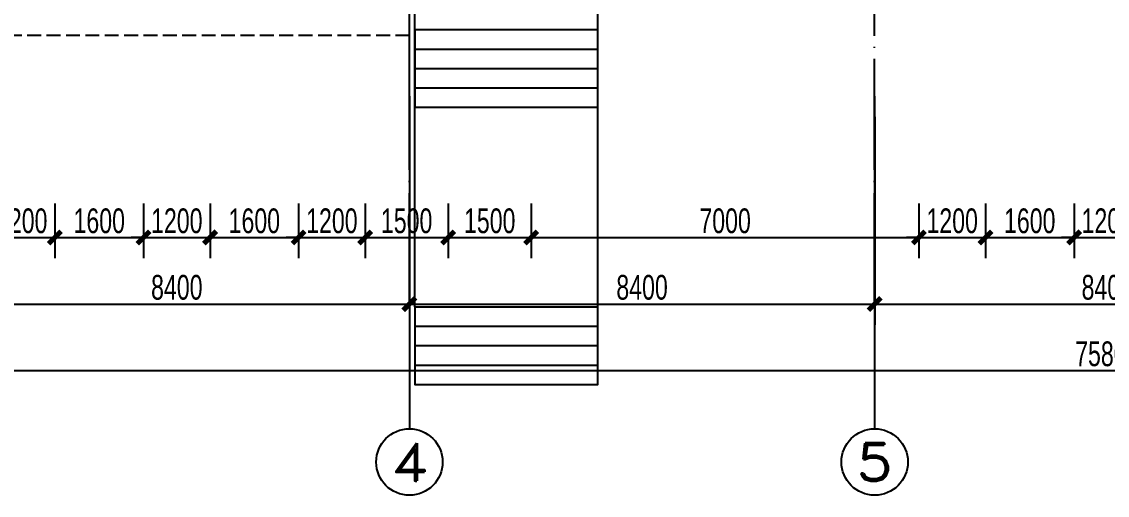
# Model space of a CAD drawing. Extents: x 1821501 to 1914341, y 446160 to 501460.
# Drawn here: x 1849641 to 1869241, y 447410 to 455952 of the extents above; entities that cross this region are included whole.
import ezdxf
from ezdxf.enums import TextEntityAlignment as Align

# ---------------------------------------------------------------- set-up
doc = ezdxf.new("R2010")
doc.units = 0
doc.header["$LTSCALE"] = 1000
doc.linetypes.add('11#平面图$0$DASH', pattern=[0.35, 0.25, -0.1])
doc.linetypes.add('11#平面图$0$DOTE', pattern=[2.42, 2, -0.2, 0.02, -0.2])
doc.layers.get('0').update_dxf_attribs({"linetype": 'CONTINUOUS'})
doc.layers.get('Defpoints').update_dxf_attribs({"linetype": 'CONTINUOUS'})
for name, color, linetype in [('11#平面图$0$A-Anno-Dims', 3, 'CONTINUOUS'), ('11#平面图$0$A-Anno-Note', 241, 'CONTINUOUS'), ('11#平面图$0$A-Grid', 222, '11#平面图$0$DOTE'), ('11#平面图$0$A-Grid-Iden', 11, 'CONTINUOUS'), ('11#平面图$0$A-Roof', 131, 'CONTINUOUS'), ('AXIS_TEXT', 7, 'CONTINUOUS')]:
    doc.layers.add(name, color=color, linetype=linetype)
doc.styles.add('11#平面图$0$_TCH_AXIS', font='ROMAND', dxfattribs={"width": 0.7, "height": 5, "bigfont": 'JZFZ_CNB'})
doc.styles.add('11#平面图$0$_TCH_DIM_T3', font='JZFZ_ENA', dxfattribs={"width": 0.7, "bigfont": 'JZFZ_CNB'})
doc.styles.add('COMPLEX', font='COMPLEX')
doc.dimstyles.new('11#平面图$0$_TCH_ARCH&&150', dxfattribs={"dimtxt": 446.25, "dimasz": 225, "dimexe": 375, "dimexo": 375, "dimgap": 75, "dimtad": 1, "dimdec": 0, "dimzin": 0, "dimdsep": 46, "dimtxsty": '11#平面图$0$_TCH_DIM_T3', "dimblk": '11#平面图$0$_ArchTick', "dimcen": 0.09, "dimclrt": 7, "dimazin": 2, "dimtfac": 1, "dimtdec": 0, "dimtix": 1, "dimtmove": 2, "dimatfit": 3, "dimtolj": 1, "dimtzin": 0, "dimarcsym": 0})

# ---------------------------------------------------------------- blocks, each defined once
blk = doc.blocks.new('11#平面图$0$_ArchTick')
at = {"color": 0, "linetype": 'ByBlock', "const_width": 0.4}
blk.add_lwpolyline([(-0.5, -0.5), (0.5, 0.5)], dxfattribs=at)
blk = doc.blocks.new('*D320')
at = {"layer": '11#平面图$0$A-Grid-Iden', "color": 0, "lineweight": -2, "transparency": 16777216}
for p, q in [((1848241, 454235), (1848241, 450485)), ((1856641, 454235), (1856641, 450485)), ((1848241, 450860), (1856641, 450860))]:
    blk.add_line(p, q, dxfattribs=at)
at = {"layer": 'Defpoints', "color": 0, "transparency": 16777216}
for p in [(1848241, 454610), (1856641, 454610), (1856641, 450860)]:
    blk.add_point(p, dxfattribs=at)
at = {"layer": '11#平面图$0$A-Grid-Iden', "color": 0, "lineweight": -2, "transparency": 16777216, "xscale": 225, "yscale": 225, "zscale": 225, "rotation": 180}
blk.add_blockref('11#平面图$0$_ArchTick', (1848241, 450860), dxfattribs=at)
at = {"layer": '11#平面图$0$A-Grid-Iden', "color": 0, "lineweight": -2, "transparency": 16777216, "xscale": 225, "yscale": 225, "zscale": 225}
blk.add_blockref('11#平面图$0$_ArchTick', (1856641, 450860), dxfattribs=at)
at = {"layer": '11#平面图$0$A-Grid-Iden', "color": 7, "transparency": 16777216, "insert": (1852441, 451159), "char_height": 446.2, "attachment_point": 5, "style": '11#平面图$0$_TCH_DIM_T3'}
blk.add_mtext('\\A1;8400', dxfattribs=at)
blk = doc.blocks.new('*D321')
at = {"layer": '11#平面图$0$A-Grid-Iden', "color": 0, "lineweight": -2, "transparency": 16777216}
for p, q in [((1856641, 454235), (1856641, 450485)), ((1865041, 454235), (1865041, 450485)), ((1856641, 450860), (1865041, 450860))]:
    blk.add_line(p, q, dxfattribs=at)
at = {"layer": 'Defpoints', "color": 0, "transparency": 16777216}
for p in [(1856641, 454610), (1865041, 454610), (1865041, 450860)]:
    blk.add_point(p, dxfattribs=at)
at = {"layer": '11#平面图$0$A-Grid-Iden', "color": 0, "lineweight": -2, "transparency": 16777216, "xscale": 225, "yscale": 225, "zscale": 225, "rotation": 180}
blk.add_blockref('11#平面图$0$_ArchTick', (1856641, 450860), dxfattribs=at)
at = {"layer": '11#平面图$0$A-Grid-Iden', "color": 0, "lineweight": -2, "transparency": 16777216, "xscale": 225, "yscale": 225, "zscale": 225}
blk.add_blockref('11#平面图$0$_ArchTick', (1865041, 450860), dxfattribs=at)
at = {"layer": '11#平面图$0$A-Grid-Iden', "color": 7, "transparency": 16777216, "insert": (1860841, 451159), "char_height": 446.2, "attachment_point": 5, "style": '11#平面图$0$_TCH_DIM_T3'}
blk.add_mtext('\\A1;8400', dxfattribs=at)
blk = doc.blocks.new('*D322')
at = {"layer": '11#平面图$0$A-Grid-Iden', "color": 0, "lineweight": -2, "transparency": 16777216}
for p, q in [((1865041, 454235), (1865041, 450485)), ((1873441, 454235), (1873441, 450485)), ((1865041, 450860), (1873441, 450860))]:
    blk.add_line(p, q, dxfattribs=at)
at = {"layer": 'Defpoints', "color": 0, "transparency": 16777216}
for p in [(1865041, 454610), (1873441, 454610), (1873441, 450860)]:
    blk.add_point(p, dxfattribs=at)
at = {"layer": '11#平面图$0$A-Grid-Iden', "color": 0, "lineweight": -2, "transparency": 16777216, "xscale": 225, "yscale": 225, "zscale": 225, "rotation": 180}
blk.add_blockref('11#平面图$0$_ArchTick', (1865041, 450860), dxfattribs=at)
at = {"layer": '11#平面图$0$A-Grid-Iden', "color": 0, "lineweight": -2, "transparency": 16777216, "xscale": 225, "yscale": 225, "zscale": 225}
blk.add_blockref('11#平面图$0$_ArchTick', (1873441, 450860), dxfattribs=at)
at = {"layer": '11#平面图$0$A-Grid-Iden', "color": 7, "transparency": 16777216, "insert": (1869241, 451159), "char_height": 446.2, "attachment_point": 5, "style": '11#平面图$0$_TCH_DIM_T3'}
blk.add_mtext('\\A1;8400', dxfattribs=at)
blk = doc.blocks.new('*D328')
at = {"layer": '11#平面图$0$A-Grid-Iden', "color": 0, "lineweight": -2, "transparency": 16777216}
for p, q in [((1831341, 454235), (1831341, 449285)), ((1907141, 454235), (1907141, 449285)), ((1831341, 449660), (1907141, 449660))]:
    blk.add_line(p, q, dxfattribs=at)
at = {"layer": 'Defpoints', "color": 0, "transparency": 16777216}
for p in [(1831341, 454610), (1907141, 454610), (1907141, 449660)]:
    blk.add_point(p, dxfattribs=at)
at = {"layer": '11#平面图$0$A-Grid-Iden', "color": 0, "lineweight": -2, "transparency": 16777216, "xscale": 225, "yscale": 225, "zscale": 225, "rotation": 180}
blk.add_blockref('11#平面图$0$_ArchTick', (1831341, 449660), dxfattribs=at)
at = {"layer": '11#平面图$0$A-Grid-Iden', "color": 0, "lineweight": -2, "transparency": 16777216, "xscale": 225, "yscale": 225, "zscale": 225}
blk.add_blockref('11#平面图$0$_ArchTick', (1907141, 449660), dxfattribs=at)
at = {"layer": '11#平面图$0$A-Grid-Iden', "color": 7, "transparency": 16777216, "insert": (1869241, 449959), "char_height": 446.2, "attachment_point": 5, "style": '11#平面图$0$_TCH_DIM_T3'}
blk.add_mtext('\\A1;75800', dxfattribs=at)
blk = doc.blocks.new('_AXISO')
blk.add_circle((0, 0), 0.5)
at = {"layer": 'AXIS_TEXT', "style": 'COMPLEX', "width": 1.041667}
blk.add_attdef('A', text='', height=0.56, dxfattribs=at).set_placement((-0.25, -0.28), (0.25, -0.28), align=Align.FIT)
blk = doc.blocks.new('*D132')
at = {"layer": '11#平面图$0$A-Anno-Dims', "color": 0, "lineweight": -2, "transparency": 16777216}
for p, q in [((20659, 986), (20659, 0)), ((21859, 986), (21859, 0)), ((20659, 375), (20434, 375)), ((20659, 375), (21859, 375)), ((21859, 375), (22084, 375))]:
    blk.add_line(p, q, dxfattribs=at)
at = {"layer": 'Defpoints', "color": 0, "transparency": 16777216}
for p in [(20659, 1361), (21859, 1361), (21859, 375)]:
    blk.add_point(p, dxfattribs=at)
at = {"layer": '11#平面图$0$A-Anno-Dims', "color": 0, "lineweight": -2, "transparency": 16777216, "xscale": 225, "yscale": 225, "zscale": 225}
blk.add_blockref('11#平面图$0$_ArchTick', (20659, 375), dxfattribs=at)
at = {"layer": '11#平面图$0$A-Anno-Dims', "color": 0, "lineweight": -2, "transparency": 16777216, "xscale": 225, "yscale": 225, "zscale": 225, "rotation": 180}
blk.add_blockref('11#平面图$0$_ArchTick', (21859, 375), dxfattribs=at)
at = {"layer": '11#平面图$0$A-Anno-Dims', "color": 7, "transparency": 16777216, "insert": (21259, 673), "char_height": 446.2, "attachment_point": 5, "style": '11#平面图$0$_TCH_DIM_T3'}
blk.add_mtext('\\A1;1200', dxfattribs=at)
blk = doc.blocks.new('*D133')
at = {"layer": '11#平面图$0$A-Anno-Dims', "color": 0, "lineweight": -2, "transparency": 16777216}
for p, q in [((21859, 986), (21859, 0)), ((23459, 986), (23459, 0)), ((21859, 375), (23459, 375))]:
    blk.add_line(p, q, dxfattribs=at)
at = {"layer": 'Defpoints', "color": 0, "transparency": 16777216}
for p in [(21859, 1361), (23459, 1361), (23459, 375)]:
    blk.add_point(p, dxfattribs=at)
at = {"layer": '11#平面图$0$A-Anno-Dims', "color": 0, "lineweight": -2, "transparency": 16777216, "xscale": 225, "yscale": 225, "zscale": 225, "rotation": 180}
blk.add_blockref('11#平面图$0$_ArchTick', (21859, 375), dxfattribs=at)
at = {"layer": '11#平面图$0$A-Anno-Dims', "color": 0, "lineweight": -2, "transparency": 16777216, "xscale": 225, "yscale": 225, "zscale": 225}
blk.add_blockref('11#平面图$0$_ArchTick', (23459, 375), dxfattribs=at)
at = {"layer": '11#平面图$0$A-Anno-Dims', "color": 7, "transparency": 16777216, "insert": (22659, 673), "char_height": 446.2, "attachment_point": 5, "style": '11#平面图$0$_TCH_DIM_T3'}
blk.add_mtext('\\A1;1600', dxfattribs=at)
blk = doc.blocks.new('*D134')
at = {"layer": '11#平面图$0$A-Anno-Dims', "color": 0, "lineweight": -2, "transparency": 16777216}
for p, q in [((23459, 986), (23459, 0)), ((24659, 986), (24659, 0)), ((23459, 375), (23234, 375)), ((23459, 375), (24659, 375)), ((24659, 375), (24884, 375))]:
    blk.add_line(p, q, dxfattribs=at)
at = {"layer": 'Defpoints', "color": 0, "transparency": 16777216}
for p in [(23459, 1361), (24659, 1361), (24659, 375)]:
    blk.add_point(p, dxfattribs=at)
at = {"layer": '11#平面图$0$A-Anno-Dims', "color": 0, "lineweight": -2, "transparency": 16777216, "xscale": 225, "yscale": 225, "zscale": 225}
blk.add_blockref('11#平面图$0$_ArchTick', (23459, 375), dxfattribs=at)
at = {"layer": '11#平面图$0$A-Anno-Dims', "color": 0, "lineweight": -2, "transparency": 16777216, "xscale": 225, "yscale": 225, "zscale": 225, "rotation": 180}
blk.add_blockref('11#平面图$0$_ArchTick', (24659, 375), dxfattribs=at)
at = {"layer": '11#平面图$0$A-Anno-Dims', "color": 7, "transparency": 16777216, "insert": (24059, 673), "char_height": 446.2, "attachment_point": 5, "style": '11#平面图$0$_TCH_DIM_T3'}
blk.add_mtext('\\A1;1200', dxfattribs=at)
blk = doc.blocks.new('*D135')
at = {"layer": '11#平面图$0$A-Anno-Dims', "color": 0, "lineweight": -2, "transparency": 16777216}
for p, q in [((24659, 986), (24659, 0)), ((26259, 986), (26259, 0)), ((24659, 375), (26259, 375))]:
    blk.add_line(p, q, dxfattribs=at)
at = {"layer": 'Defpoints', "color": 0, "transparency": 16777216}
for p in [(24659, 1361), (26259, 1361), (26259, 375)]:
    blk.add_point(p, dxfattribs=at)
at = {"layer": '11#平面图$0$A-Anno-Dims', "color": 0, "lineweight": -2, "transparency": 16777216, "xscale": 225, "yscale": 225, "zscale": 225, "rotation": 180}
blk.add_blockref('11#平面图$0$_ArchTick', (24659, 375), dxfattribs=at)
at = {"layer": '11#平面图$0$A-Anno-Dims', "color": 0, "lineweight": -2, "transparency": 16777216, "xscale": 225, "yscale": 225, "zscale": 225}
blk.add_blockref('11#平面图$0$_ArchTick', (26259, 375), dxfattribs=at)
at = {"layer": '11#平面图$0$A-Anno-Dims', "color": 7, "transparency": 16777216, "insert": (25459, 673), "char_height": 446.2, "attachment_point": 5, "style": '11#平面图$0$_TCH_DIM_T3'}
blk.add_mtext('\\A1;1600', dxfattribs=at)
blk = doc.blocks.new('*D136')
at = {"layer": '11#平面图$0$A-Anno-Dims', "color": 0, "lineweight": -2, "transparency": 16777216}
for p, q in [((26259, 986), (26259, 0)), ((27459, 986), (27459, 0)), ((26259, 375), (26034, 375)), ((26259, 375), (27459, 375)), ((27459, 375), (27684, 375))]:
    blk.add_line(p, q, dxfattribs=at)
at = {"layer": 'Defpoints', "color": 0, "transparency": 16777216}
for p in [(26259, 1361), (27459, 1361), (27459, 375)]:
    blk.add_point(p, dxfattribs=at)
at = {"layer": '11#平面图$0$A-Anno-Dims', "color": 0, "lineweight": -2, "transparency": 16777216, "xscale": 225, "yscale": 225, "zscale": 225}
blk.add_blockref('11#平面图$0$_ArchTick', (26259, 375), dxfattribs=at)
at = {"layer": '11#平面图$0$A-Anno-Dims', "color": 0, "lineweight": -2, "transparency": 16777216, "xscale": 225, "yscale": 225, "zscale": 225, "rotation": 180}
blk.add_blockref('11#平面图$0$_ArchTick', (27459, 375), dxfattribs=at)
at = {"layer": '11#平面图$0$A-Anno-Dims', "color": 7, "transparency": 16777216, "insert": (26859, 673), "char_height": 446.2, "attachment_point": 5, "style": '11#平面图$0$_TCH_DIM_T3'}
blk.add_mtext('\\A1;1200', dxfattribs=at)
blk = doc.blocks.new('*D137')
at = {"layer": '11#平面图$0$A-Anno-Dims', "color": 0, "lineweight": -2, "transparency": 16777216}
for p, q in [((27459, 986), (27459, 0)), ((28959, 986), (28959, 0)), ((27459, 375), (28959, 375))]:
    blk.add_line(p, q, dxfattribs=at)
at = {"layer": 'Defpoints', "color": 0, "transparency": 16777216}
for p in [(27459, 1361), (28959, 1361), (28959, 375)]:
    blk.add_point(p, dxfattribs=at)
at = {"layer": '11#平面图$0$A-Anno-Dims', "color": 0, "lineweight": -2, "transparency": 16777216, "xscale": 225, "yscale": 225, "zscale": 225, "rotation": 180}
blk.add_blockref('11#平面图$0$_ArchTick', (27459, 375), dxfattribs=at)
at = {"layer": '11#平面图$0$A-Anno-Dims', "color": 0, "lineweight": -2, "transparency": 16777216, "xscale": 225, "yscale": 225, "zscale": 225}
blk.add_blockref('11#平面图$0$_ArchTick', (28959, 375), dxfattribs=at)
at = {"layer": '11#平面图$0$A-Anno-Dims', "color": 7, "transparency": 16777216, "insert": (28209, 673), "char_height": 446.2, "attachment_point": 5, "style": '11#平面图$0$_TCH_DIM_T3'}
blk.add_mtext('\\A1;1500', dxfattribs=at)
blk = doc.blocks.new('*D138')
at = {"layer": '11#平面图$0$A-Anno-Dims', "color": 0, "lineweight": -2, "transparency": 16777216}
for p, q in [((28959, 986), (28959, 0)), ((30459, 986), (30459, 0)), ((28959, 375), (30459, 375))]:
    blk.add_line(p, q, dxfattribs=at)
at = {"layer": 'Defpoints', "color": 0, "transparency": 16777216}
for p in [(28959, 1361), (30459, 1361), (30459, 375)]:
    blk.add_point(p, dxfattribs=at)
at = {"layer": '11#平面图$0$A-Anno-Dims', "color": 0, "lineweight": -2, "transparency": 16777216, "xscale": 225, "yscale": 225, "zscale": 225, "rotation": 180}
blk.add_blockref('11#平面图$0$_ArchTick', (28959, 375), dxfattribs=at)
at = {"layer": '11#平面图$0$A-Anno-Dims', "color": 0, "lineweight": -2, "transparency": 16777216, "xscale": 225, "yscale": 225, "zscale": 225}
blk.add_blockref('11#平面图$0$_ArchTick', (30459, 375), dxfattribs=at)
at = {"layer": '11#平面图$0$A-Anno-Dims', "color": 7, "transparency": 16777216, "insert": (29709, 673), "char_height": 446.2, "attachment_point": 5, "style": '11#平面图$0$_TCH_DIM_T3'}
blk.add_mtext('\\A1;1500', dxfattribs=at)
blk = doc.blocks.new('*D139')
at = {"layer": '11#平面图$0$A-Anno-Dims', "color": 0, "lineweight": -2, "transparency": 16777216}
for p, q in [((30459, 986), (30459, 0)), ((37459, 986), (37459, 0)), ((30459, 375), (37459, 375))]:
    blk.add_line(p, q, dxfattribs=at)
at = {"layer": 'Defpoints', "color": 0, "transparency": 16777216}
for p in [(30459, 1361), (37459, 1361), (37459, 375)]:
    blk.add_point(p, dxfattribs=at)
at = {"layer": '11#平面图$0$A-Anno-Dims', "color": 0, "lineweight": -2, "transparency": 16777216, "xscale": 225, "yscale": 225, "zscale": 225, "rotation": 180}
blk.add_blockref('11#平面图$0$_ArchTick', (30459, 375), dxfattribs=at)
at = {"layer": '11#平面图$0$A-Anno-Dims', "color": 0, "lineweight": -2, "transparency": 16777216, "xscale": 225, "yscale": 225, "zscale": 225}
blk.add_blockref('11#平面图$0$_ArchTick', (37459, 375), dxfattribs=at)
at = {"layer": '11#平面图$0$A-Anno-Dims', "color": 7, "transparency": 16777216, "insert": (33959, 673), "char_height": 446.2, "attachment_point": 5, "style": '11#平面图$0$_TCH_DIM_T3'}
blk.add_mtext('\\A1;7000', dxfattribs=at)
blk = doc.blocks.new('*D140')
at = {"layer": '11#平面图$0$A-Anno-Dims', "color": 0, "lineweight": -2, "transparency": 16777216}
for p, q in [((37459, 986), (37459, 0)), ((38659, 986), (38659, 0)), ((37459, 375), (37234, 375)), ((37459, 375), (38659, 375)), ((38659, 375), (38884, 375))]:
    blk.add_line(p, q, dxfattribs=at)
at = {"layer": 'Defpoints', "color": 0, "transparency": 16777216}
for p in [(37459, 1361), (38659, 1361), (38659, 375)]:
    blk.add_point(p, dxfattribs=at)
at = {"layer": '11#平面图$0$A-Anno-Dims', "color": 0, "lineweight": -2, "transparency": 16777216, "xscale": 225, "yscale": 225, "zscale": 225}
blk.add_blockref('11#平面图$0$_ArchTick', (37459, 375), dxfattribs=at)
at = {"layer": '11#平面图$0$A-Anno-Dims', "color": 0, "lineweight": -2, "transparency": 16777216, "xscale": 225, "yscale": 225, "zscale": 225, "rotation": 180}
blk.add_blockref('11#平面图$0$_ArchTick', (38659, 375), dxfattribs=at)
at = {"layer": '11#平面图$0$A-Anno-Dims', "color": 7, "transparency": 16777216, "insert": (38059, 673), "char_height": 446.2, "attachment_point": 5, "style": '11#平面图$0$_TCH_DIM_T3'}
blk.add_mtext('\\A1;1200', dxfattribs=at)
blk = doc.blocks.new('*D141')
at = {"layer": '11#平面图$0$A-Anno-Dims', "color": 0, "lineweight": -2, "transparency": 16777216}
for p, q in [((38659, 986), (38659, 0)), ((40259, 986), (40259, 0)), ((38659, 375), (40259, 375))]:
    blk.add_line(p, q, dxfattribs=at)
at = {"layer": 'Defpoints', "color": 0, "transparency": 16777216}
for p in [(38659, 1361), (40259, 1361), (40259, 375)]:
    blk.add_point(p, dxfattribs=at)
at = {"layer": '11#平面图$0$A-Anno-Dims', "color": 0, "lineweight": -2, "transparency": 16777216, "xscale": 225, "yscale": 225, "zscale": 225, "rotation": 180}
blk.add_blockref('11#平面图$0$_ArchTick', (38659, 375), dxfattribs=at)
at = {"layer": '11#平面图$0$A-Anno-Dims', "color": 0, "lineweight": -2, "transparency": 16777216, "xscale": 225, "yscale": 225, "zscale": 225}
blk.add_blockref('11#平面图$0$_ArchTick', (40259, 375), dxfattribs=at)
at = {"layer": '11#平面图$0$A-Anno-Dims', "color": 7, "transparency": 16777216, "insert": (39459, 673), "char_height": 446.2, "attachment_point": 5, "style": '11#平面图$0$_TCH_DIM_T3'}
blk.add_mtext('\\A1;1600', dxfattribs=at)
blk = doc.blocks.new('*D142')
at = {"layer": '11#平面图$0$A-Anno-Dims', "color": 0, "lineweight": -2, "transparency": 16777216}
for p, q in [((40259, 986), (40259, 0)), ((41459, 986), (41459, 0)), ((40259, 375), (40034, 375)), ((40259, 375), (41459, 375)), ((41459, 375), (41684, 375))]:
    blk.add_line(p, q, dxfattribs=at)
at = {"layer": 'Defpoints', "color": 0, "transparency": 16777216}
for p in [(40259, 1361), (41459, 1361), (41459, 375)]:
    blk.add_point(p, dxfattribs=at)
at = {"layer": '11#平面图$0$A-Anno-Dims', "color": 0, "lineweight": -2, "transparency": 16777216, "xscale": 225, "yscale": 225, "zscale": 225}
blk.add_blockref('11#平面图$0$_ArchTick', (40259, 375), dxfattribs=at)
at = {"layer": '11#平面图$0$A-Anno-Dims', "color": 0, "lineweight": -2, "transparency": 16777216, "xscale": 225, "yscale": 225, "zscale": 225, "rotation": 180}
blk.add_blockref('11#平面图$0$_ArchTick', (41459, 375), dxfattribs=at)
at = {"layer": '11#平面图$0$A-Anno-Dims', "color": 7, "transparency": 16777216, "insert": (40859, 673), "char_height": 446.2, "attachment_point": 5, "style": '11#平面图$0$_TCH_DIM_T3'}
blk.add_mtext('\\A1;1200', dxfattribs=at)
blk = doc.blocks.new('11#平面图$0$A$C124F583F')
at = {"layer": '11#平面图$0$A-Anno-Dims'}
for p1, p2, picture, middle in [((20659.1, 1360.9), (21859.1, 1360.9), '*D132', (21259.1, 673.1)), ((21859.1, 1360.9), (23459.1, 1360.9), '*D133', (22659.1, 673.1)), ((23459.1, 1360.9), (24659.1, 1360.9), '*D134', (24059.1, 673.1)), ((24659.1, 1360.9), (26259.1, 1360.9), '*D135', (25459.1, 673.1)), ((26259.1, 1360.9), (27459.1, 1360.9), '*D136', (26859.1, 673.1)), ((27459.1, 1360.9), (28959.1, 1360.9), '*D137', (28209.1, 673.1)), ((28959.1, 1360.9), (30459.1, 1360.9), '*D138', (29709.1, 673.1)), ((30459.1, 1360.9), (37459.1, 1360.9), '*D139', (33959.1, 673.1)), ((37459.1, 1360.9), (38659.1, 1360.9), '*D140', (38059.1, 673.1)), ((38659.1, 1360.9), (40259.1, 1360.9), '*D141', (39459.1, 673.1)), ((40259.1, 1360.9), (41459.1, 1360.9), '*D142', (40859.1, 673.1))]:
    dim = blk.add_aligned_dim(p1=p1, p2=p2, distance=-985.9, dimstyle='11#平面图$0$_TCH_ARCH&&150', dxfattribs=at)
    dim.commit()
    dim.dimension.update_dxf_attribs({"geometry": picture, "text_midpoint": middle})

msp = doc.modelspace()

# ---------------------------------------------------------------- linework, layer by layer
at = {"layer": '11#平面图$0$A-Grid'}
for p, q in [((1856640.6, 450860.5), (1856640.6, 490610.5)), ((1856640.6, 454610.5), (1856640.6, 490610.5)), ((1865040.6, 450860.5), (1865040.6, 490610.5))]:
    msp.add_line(p, q, dxfattribs=at)
at = {"layer": '11#平面图$0$A-Grid-Iden'}
for p, q in [((1856640.6, 454610.5), (1856640.6, 448610.5)), ((1865040.6, 454610.5), (1865040.6, 448610.5))]:
    msp.add_line(p, q, dxfattribs=at)
at = {"layer": '11#平面图$0$A-Roof'}
for p, q in [((1860040.6, 450810.2), (1860040.6, 463610.2)), ((1856740.6, 450810.2), (1856740.6, 456510.5))]:
    msp.add_line(p, q, dxfattribs=at)
at = {"layer": '11#平面图$0$A-Roof', "linetype": '11#平面图$0$DASH'}
msp.add_lwpolyline([(1830140.6, 481460.5), (1830140.6, 455710.5), (1856740.6, 455710.5)], dxfattribs=at)
at = {"layer": '11#平面图$0$A-Roof'}
for points in [[(1856740.6, 455810.2), (1856740.6, 455460.2), (1860040.6, 455460.2), (1860040.6, 455810.2)], [(1856740.6, 455810.2), (1856740.6, 455810.2), (1860040.6, 455810.2), (1860040.6, 455810.2)], [(1856740.6, 455460.2), (1856740.6, 455110.2), (1860040.6, 455110.2), (1860040.6, 455460.2)], [(1856740.6, 455110.2), (1856740.6, 454760.2), (1860040.6, 454760.2), (1860040.6, 455110.2)], [(1856740.6, 454760.2), (1856740.6, 454410.2), (1860040.6, 454410.2), (1860040.6, 454760.2)], [(1856740.6, 450810.2), (1856740.6, 450460.2), (1860040.6, 450460.2), (1860040.6, 450810.2)], [(1856740.6, 450810.2), (1856740.6, 450810.2), (1860040.6, 450810.2), (1860040.6, 450810.2)], [(1856740.6, 450460.2), (1856740.6, 450110.2), (1860040.6, 450110.2), (1860040.6, 450460.2)], [(1856740.6, 450110.2), (1856740.6, 449760.2), (1860040.6, 449760.2), (1860040.6, 450110.2)], [(1856740.6, 449760.2), (1856740.6, 449410.2), (1860040.6, 449410.2), (1860040.6, 449760.2)]]:
    msp.add_lwpolyline(points, dxfattribs=at)

# ---------------------------------------------------------------- block references
at = {"layer": '11#平面图$0$A-Anno-Note'}
msp.add_blockref('11#平面图$0$A$C124F583F', (1828381.5, 451685.5), dxfattribs=at)
at = {"layer": '11#平面图$0$A-Grid-Iden'}
ref = msp.add_blockref('_AXISO', (1856640.6, 448010.5), dxfattribs=dict(at, xscale=1200, yscale=1200, zscale=1200))
ref.add_attrib('A', '4', dxfattribs={"height": 678.8, "style": '11#平面图$0$_TCH_AXIS', "width": 1.166667}).set_placement((1856301.2, 447671.1), (1856980, 447671.1), align=Align.FIT)
ref = msp.add_blockref('_AXISO', (1865040.6, 448010.5), dxfattribs=dict(at, xscale=1200, yscale=1200, zscale=1200))
ref.add_attrib('A', '5', dxfattribs={"height": 678.8, "style": '11#平面图$0$_TCH_AXIS', "width": 1.235294}).set_placement((1864701.2, 447671.1), (1865380, 447671.1), align=Align.FIT)

# ---------------------------------------------------------------- dimensions: what is measured, and where the dimension line sits
for p1, p2, distance, picture, middle in [((1831340.6, 454610.5), (1907140.6, 454610.5), -4950, '*D328', (1869240.6, 449958.6)), ((1848240.6, 454610.5), (1856640.6, 454610.5), -3750, '*D320', (1852440.6, 451158.6)), ((1856640.6, 454610.5), (1865040.6, 454610.5), -3750, '*D321', (1860840.6, 451158.6)), ((1865040.6, 454610.5), (1873440.6, 454610.5), -3750, '*D322', (1869240.6, 451158.6))]:
    dim = msp.add_aligned_dim(p1=p1, p2=p2, distance=distance, dimstyle='11#平面图$0$_TCH_ARCH&&150', dxfattribs=at)
    dim.commit()
    dim.dimension.update_dxf_attribs({"geometry": picture, "text_midpoint": middle})

doc.saveas('drawing.dxf')
